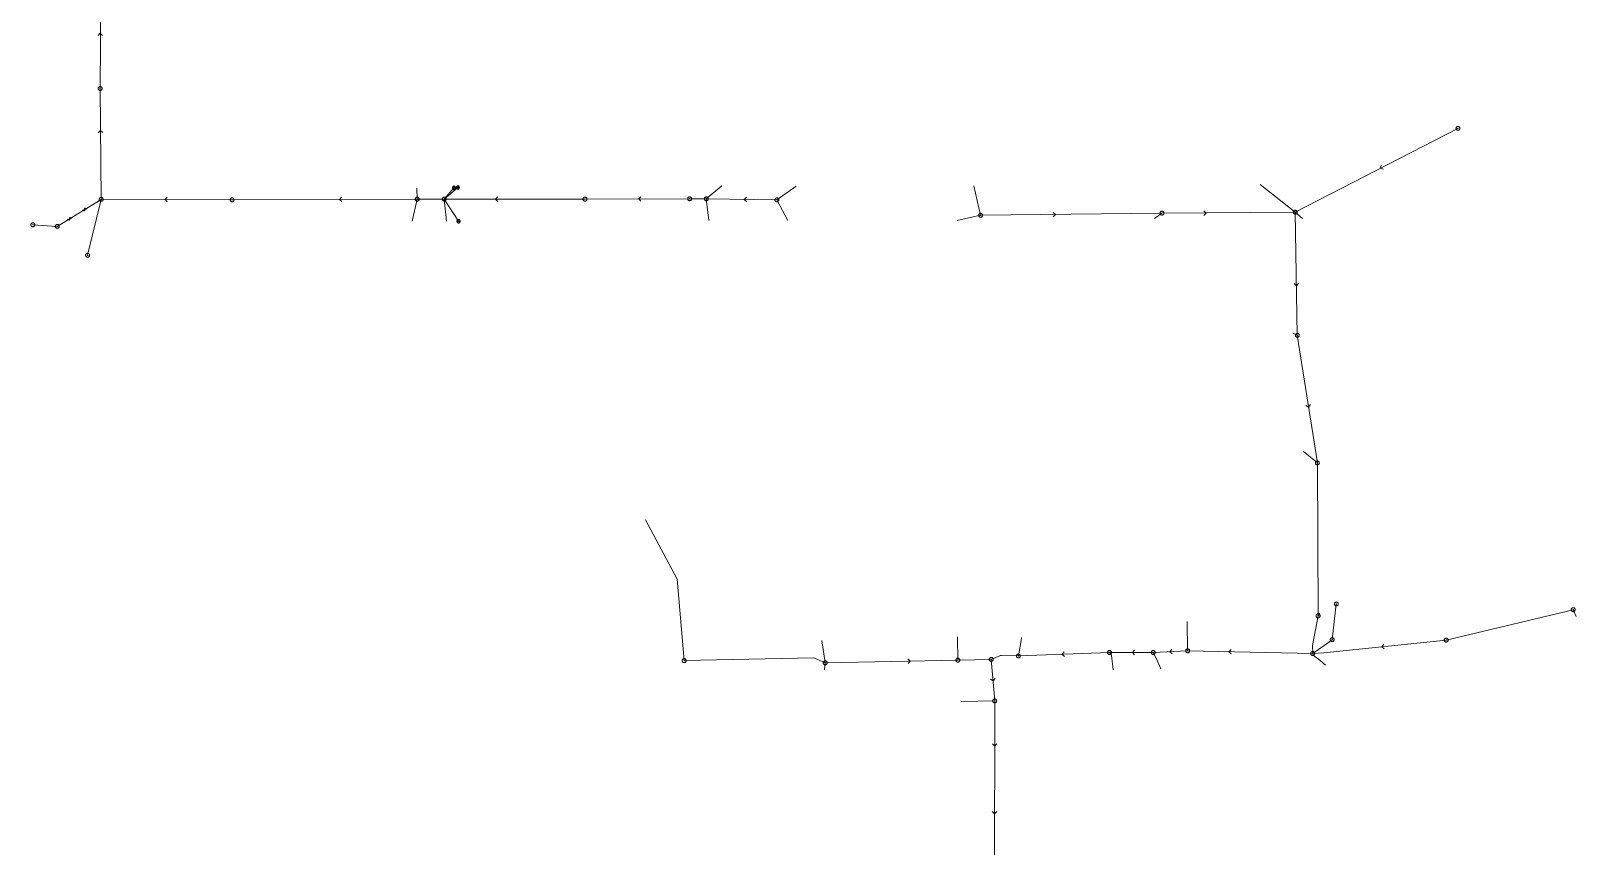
# Model space of a CAD drawing. Header units: metres. Extents: x 25504150 to 25508618, y 6694193 to 6702753.
# Drawn here: x 25504792.5 to 25505155.1, y 6699081.7 to 6699273 of the extents above; entities that cross this region are included whole.
import ezdxf

# ---------------------------------------------------------------- set-up
doc = ezdxf.new("R2010")
doc.units = ezdxf.units.M
for name, pattern in [('Sewer_node', [0]), ('Viemariputket', [0]), ('Viemarivarusteet', [0])]:
    doc.linetypes.add(name, pattern=pattern)
for name, color, linetype, lineweight in [('Sewer_node', 7, 'Sewer_node', 0), ('Viemariputket', 7, 'Viemariputket', 0), ('Viemarivarusteet', 7, 'Viemarivarusteet', 0)]:
    doc.layers.add(name, color=color, linetype=linetype, lineweight=lineweight)

msp = doc.modelspace()

# ---------------------------------------------------------------- linework, layer by layer
at = {"layer": 'Sewer_node', "color": 46, "linetype": 'Continuous', "true_color": 0x7f5f00, "flags": 128}
for points in [[(25504809.3, 6699271.98), (25504808.76, 6699272.5), (25504808.24, 6699271.96)], [(25504809.37, 6699249.15), (25504808.82, 6699249.66), (25504808.31, 6699249.12)], [(25505109.4, 6699241.49), (25505109.19, 6699240.77), (25505109.9, 6699240.55)], [(25504902.03, 6699234.07), (25504901.5, 6699233.54), (25504902.03, 6699233.01)], [(25504935.66, 6699234.11), (25504935.13, 6699233.57), (25504935.66, 6699233.05)], [(25504804.59, 6699230.84), (25504804.58, 6699230.86), (25504804.58, 6699230.87), (25504804.58, 6699230.89), (25504804.58, 6699230.9), (25504804.58, 6699230.91), (25504804.58, 6699230.92), (25504804.59, 6699230.93), (25504804.59, 6699230.94), (25504804.6, 6699230.95), (25504804.6, 6699230.95), (25504804.61, 6699230.96), (25504804.61, 6699230.97), (25504804.62, 6699230.97), (25504804.63, 6699230.98), (25504804.64, 6699230.98), (25504804.65, 6699230.99), (25504804.66, 6699230.99), (25504804.67, 6699230.99), (25504804.68, 6699230.99), (25504804.69, 6699230.99), (25504804.7, 6699230.99), (25504804.71, 6699230.99), (25504804.72, 6699230.98), (25504804.73, 6699230.98), (25504804.74, 6699230.98), (25504804.74, 6699230.97), (25504804.75, 6699230.96), (25504804.76, 6699230.96), (25504804.77, 6699230.95), (25504804.78, 6699230.93)], [(25504804.79, 6699230.92), (25504804.8, 6699230.9), (25504804.81, 6699230.89), (25504804.82, 6699230.87), (25504804.84, 6699230.86), (25504804.85, 6699230.85), (25504804.86, 6699230.84), (25504804.88, 6699230.83), (25504804.9, 6699230.82), (25504804.91, 6699230.81), (25504804.93, 6699230.81), (25504804.94, 6699230.8), (25504804.96, 6699230.8), (25504804.98, 6699230.8), (25504804.99, 6699230.8), (25504805.01, 6699230.8), (25504805.02, 6699230.81), (25504805.04, 6699230.81), (25504805.05, 6699230.82), (25504805.06, 6699230.83), (25504805.07, 6699230.84), (25504805.08, 6699230.85), (25504805.09, 6699230.86), (25504805.1, 6699230.87), (25504805.11, 6699230.89), (25504805.12, 6699230.9), (25504805.12, 6699230.92), (25504805.12, 6699230.93), (25504805.13, 6699230.95), (25504805.13, 6699230.97), (25504805.13, 6699230.99), (25504805.12, 6699231.01), (25504805.12, 6699231.02), (25504805.12, 6699231.04), (25504805.11, 6699231.06), (25504805.09, 6699231.08)], [(25504805.09, 6699231.09), (25504805.08, 6699231.11), (25504805.07, 6699231.13), (25504805.06, 6699231.14), (25504805.06, 6699231.16), (25504805.05, 6699231.18), (25504805.05, 6699231.2), (25504805.04, 6699231.22), (25504805.04, 6699231.23), (25504805.04, 6699231.25), (25504805.04, 6699231.27), (25504805.05, 6699231.28), (25504805.05, 6699231.3), (25504805.06, 6699231.31), (25504805.06, 6699231.33), (25504805.07, 6699231.34), (25504805.08, 6699231.35), (25504805.09, 6699231.36), (25504805.1, 6699231.37), (25504805.11, 6699231.38), (25504805.13, 6699231.38), (25504805.14, 6699231.39), (25504805.15, 6699231.39), (25504805.17, 6699231.39), (25504805.18, 6699231.39), (25504805.2, 6699231.39), (25504805.22, 6699231.39), (25504805.23, 6699231.38), (25504805.25, 6699231.38), (25504805.27, 6699231.37), (25504805.28, 6699231.36), (25504805.3, 6699231.35), (25504805.31, 6699231.34), (25504805.32, 6699231.32), (25504805.34, 6699231.31), (25504805.35, 6699231.3), (25504805.36, 6699231.28)], [(25504805.36, 6699231.28), (25504805.38, 6699231.26), (25504805.38, 6699231.25), (25504805.39, 6699231.24), (25504805.4, 6699231.24), (25504805.41, 6699231.23), (25504805.42, 6699231.22), (25504805.43, 6699231.22), (25504805.44, 6699231.21), (25504805.44, 6699231.21), (25504805.45, 6699231.21), (25504805.46, 6699231.2), (25504805.47, 6699231.2), (25504805.48, 6699231.2), (25504805.49, 6699231.2), (25504805.5, 6699231.21), (25504805.51, 6699231.21), (25504805.52, 6699231.21), (25504805.52, 6699231.22), (25504805.53, 6699231.22), (25504805.54, 6699231.23), (25504805.54, 6699231.24), (25504805.55, 6699231.24), (25504805.55, 6699231.25), (25504805.55, 6699231.26), (25504805.55, 6699231.27), (25504805.56, 6699231.28), (25504805.56, 6699231.29), (25504805.56, 6699231.3), (25504805.56, 6699231.31), (25504805.55, 6699231.32), (25504805.55, 6699231.34), (25504805.55, 6699231.35), (25504805.54, 6699231.37)], [(25504824.49, 6699233.96), (25504823.97, 6699233.42), (25504824.5, 6699232.9)], [(25504865.4, 6699234), (25504864.89, 6699233.45), (25504865.42, 6699232.94)], [(25504960.45, 6699234.01), (25504959.91, 6699233.48), (25504960.43, 6699232.95)], [(25505067.78, 6699229.71), (25505068.29, 6699230.26), (25505067.76, 6699230.77)], [(25504801.1, 6699228.65), (25504801.09, 6699228.67), (25504801.09, 6699228.68), (25504801.09, 6699228.7), (25504801.09, 6699228.71), (25504801.09, 6699228.72), (25504801.09, 6699228.73), (25504801.09, 6699228.74), (25504801.1, 6699228.75), (25504801.1, 6699228.76), (25504801.1, 6699228.77), (25504801.11, 6699228.78), (25504801.12, 6699228.78), (25504801.12, 6699228.79), (25504801.13, 6699228.8), (25504801.14, 6699228.8), (25504801.15, 6699228.81), (25504801.16, 6699228.81), (25504801.16, 6699228.81), (25504801.17, 6699228.81), (25504801.18, 6699228.81), (25504801.19, 6699228.81), (25504801.2, 6699228.81), (25504801.21, 6699228.81), (25504801.22, 6699228.81), (25504801.23, 6699228.8), (25504801.24, 6699228.8), (25504801.25, 6699228.79), (25504801.26, 6699228.79), (25504801.27, 6699228.78), (25504801.28, 6699228.77), (25504801.29, 6699228.75)], [(25504801.3, 6699228.74), (25504801.32, 6699228.71), (25504801.33, 6699228.7), (25504801.35, 6699228.68), (25504801.36, 6699228.67), (25504801.37, 6699228.66), (25504801.39, 6699228.65), (25504801.4, 6699228.64), (25504801.42, 6699228.63), (25504801.44, 6699228.63), (25504801.45, 6699228.62), (25504801.47, 6699228.62), (25504801.48, 6699228.62), (25504801.5, 6699228.62), (25504801.52, 6699228.62), (25504801.53, 6699228.63), (25504801.54, 6699228.63), (25504801.56, 6699228.64), (25504801.57, 6699228.65), (25504801.58, 6699228.66), (25504801.59, 6699228.67), (25504801.6, 6699228.68), (25504801.61, 6699228.69), (25504801.62, 6699228.71), (25504801.63, 6699228.72), (25504801.63, 6699228.74), (25504801.63, 6699228.76), (25504801.64, 6699228.77), (25504801.64, 6699228.79), (25504801.63, 6699228.81), (25504801.63, 6699228.83), (25504801.63, 6699228.85), (25504801.62, 6699228.86), (25504801.62, 6699228.88), (25504801.61, 6699228.9), (25504801.6, 6699228.92)], [(25504801.59, 6699228.92), (25504801.58, 6699228.95), (25504801.57, 6699228.97), (25504801.57, 6699228.98), (25504801.56, 6699229), (25504801.56, 6699229.02), (25504801.55, 6699229.04), (25504801.55, 6699229.06), (25504801.55, 6699229.07), (25504801.55, 6699229.09), (25504801.55, 6699229.11), (25504801.56, 6699229.12), (25504801.56, 6699229.14), (25504801.57, 6699229.15), (25504801.58, 6699229.16), (25504801.59, 6699229.17), (25504801.6, 6699229.18), (25504801.61, 6699229.19), (25504801.62, 6699229.2), (25504801.63, 6699229.21), (25504801.65, 6699229.21), (25504801.66, 6699229.21), (25504801.68, 6699229.22), (25504801.69, 6699229.21), (25504801.71, 6699229.21), (25504801.72, 6699229.21), (25504801.74, 6699229.21), (25504801.76, 6699229.2), (25504801.77, 6699229.19), (25504801.79, 6699229.18), (25504801.8, 6699229.17), (25504801.82, 6699229.16), (25504801.83, 6699229.15), (25504801.85, 6699229.13), (25504801.86, 6699229.12), (25504801.87, 6699229.1)], [(25504801.88, 6699229.09), (25504801.89, 6699229.07), (25504801.9, 6699229.07), (25504801.91, 6699229.06), (25504801.92, 6699229.05), (25504801.92, 6699229.05), (25504801.93, 6699229.04), (25504801.94, 6699229.04), (25504801.95, 6699229.03), (25504801.96, 6699229.03), (25504801.97, 6699229.03), (25504801.98, 6699229.03), (25504801.99, 6699229.03), (25504802, 6699229.03), (25504802.01, 6699229.03), (25504802.02, 6699229.03), (25504802.02, 6699229.04), (25504802.03, 6699229.04), (25504802.04, 6699229.05), (25504802.04, 6699229.05), (25504802.05, 6699229.06), (25504802.05, 6699229.07), (25504802.06, 6699229.08), (25504802.06, 6699229.09), (25504802.06, 6699229.1), (25504802.06, 6699229.11), (25504802.06, 6699229.12), (25504802.06, 6699229.13), (25504802.06, 6699229.14), (25504802.06, 6699229.15), (25504802.06, 6699229.16), (25504802.06, 6699229.17), (25504802.05, 6699229.19)], [(25505032.41, 6699229.37), (25505032.92, 6699229.91), (25505032.39, 6699230.43)], [(25505088.94, 6699213.7), (25505089.49, 6699213.2), (25505090, 6699213.74)], [(25505091.72, 6699185.13), (25505092.34, 6699184.71), (25505092.77, 6699185.32)], [(25505109.97, 6699129.05), (25505109.5, 6699128.46), (25505110.08, 6699127.99)], [(25504998.35, 6699124.54), (25504998.85, 6699125.1), (25504998.31, 6699125.6)], [(25505035.01, 6699127.24), (25505034.51, 6699126.68), (25505035.05, 6699126.18)], [(25505051.51, 6699127.65), (25505050.99, 6699127.11), (25505051.51, 6699126.59)], [(25505060.25, 6699127.87), (25505059.75, 6699127.3), (25505060.3, 6699126.81)], [(25505074.19, 6699127.83), (25505073.65, 6699127.3), (25505074.16, 6699126.77)], [(25505017.69, 6699120.89), (25505018.28, 6699120.43), (25505018.75, 6699121.01)], [(25505018.13, 6699105.66), (25505018.67, 6699105.13), (25505019.19, 6699105.66)], [(25505018.11, 6699089.75), (25505018.66, 6699089.23), (25505019.17, 6699089.77)]]:
    msp.add_lwpolyline(points, dxfattribs=at)
for points in [[(25504809.19, 6699259.52), (25504809.18, 6699259.59), (25504809.17, 6699259.66), (25504809.14, 6699259.73), (25504809.1, 6699259.79), (25504809.06, 6699259.85), (25504809, 6699259.89), (25504808.94, 6699259.93), (25504808.87, 6699259.96), (25504808.8, 6699259.97), (25504808.73, 6699259.98), (25504808.66, 6699259.97), (25504808.59, 6699259.96), (25504808.52, 6699259.93), (25504808.46, 6699259.89), (25504808.4, 6699259.85), (25504808.36, 6699259.79), (25504808.32, 6699259.73), (25504808.29, 6699259.66), (25504808.28, 6699259.59), (25504808.27, 6699259.52), (25504808.28, 6699259.45), (25504808.29, 6699259.38), (25504808.32, 6699259.31), (25504808.36, 6699259.25), (25504808.4, 6699259.19), (25504808.46, 6699259.15), (25504808.52, 6699259.11), (25504808.59, 6699259.08), (25504808.66, 6699259.07), (25504808.73, 6699259.06), (25504808.8, 6699259.07), (25504808.87, 6699259.08), (25504808.94, 6699259.11), (25504809, 6699259.15), (25504809.06, 6699259.19), (25504809.1, 6699259.25), (25504809.14, 6699259.31), (25504809.17, 6699259.38), (25504809.18, 6699259.45)], [(25504840.16, 6699233.36), (25504840.15, 6699233.43), (25504840.14, 6699233.5), (25504840.11, 6699233.57), (25504840.07, 6699233.63), (25504840.03, 6699233.69), (25504839.97, 6699233.73), (25504839.91, 6699233.77), (25504839.84, 6699233.8), (25504839.77, 6699233.81), (25504839.7, 6699233.82), (25504839.63, 6699233.81), (25504839.56, 6699233.8), (25504839.49, 6699233.77), (25504839.43, 6699233.73), (25504839.37, 6699233.69), (25504839.33, 6699233.63), (25504839.29, 6699233.57), (25504839.26, 6699233.5), (25504839.25, 6699233.43), (25504839.24, 6699233.36), (25504839.25, 6699233.29), (25504839.26, 6699233.22), (25504839.29, 6699233.15), (25504839.33, 6699233.09), (25504839.37, 6699233.03), (25504839.43, 6699232.99), (25504839.49, 6699232.95), (25504839.56, 6699232.92), (25504839.63, 6699232.91), (25504839.7, 6699232.9), (25504839.77, 6699232.91), (25504839.84, 6699232.92), (25504839.91, 6699232.95), (25504839.97, 6699232.99), (25504840.03, 6699233.03), (25504840.07, 6699233.09), (25504840.11, 6699233.15), (25504840.14, 6699233.22), (25504840.15, 6699233.29)], [(25504922.98, 6699233.53), (25504922.97, 6699233.6), (25504922.96, 6699233.68), (25504922.93, 6699233.74), (25504922.89, 6699233.81), (25504922.84, 6699233.86), (25504922.79, 6699233.91), (25504922.72, 6699233.95), (25504922.66, 6699233.98), (25504922.58, 6699233.99), (25504922.51, 6699234), (25504922.44, 6699233.99), (25504922.36, 6699233.98), (25504922.3, 6699233.95), (25504922.23, 6699233.91), (25504922.18, 6699233.86), (25504922.13, 6699233.81), (25504922.09, 6699233.74), (25504922.06, 6699233.68), (25504922.05, 6699233.6), (25504922.04, 6699233.53), (25504922.05, 6699233.46), (25504922.06, 6699233.38), (25504922.09, 6699233.32), (25504922.13, 6699233.25), (25504922.18, 6699233.2), (25504922.23, 6699233.15), (25504922.3, 6699233.11), (25504922.36, 6699233.08), (25504922.44, 6699233.07), (25504922.51, 6699233.06), (25504922.58, 6699233.07), (25504922.66, 6699233.08), (25504922.72, 6699233.11), (25504922.79, 6699233.15), (25504922.84, 6699233.2), (25504922.89, 6699233.25), (25504922.93, 6699233.32), (25504922.96, 6699233.38), (25504922.97, 6699233.46)]]:
    msp.add_lwpolyline(points, close=True, dxfattribs=at)
for points, elevation in [([(25505127.84, 6699250.15), (25505127.83, 6699250.22), (25505127.82, 6699250.29), (25505127.79, 6699250.36), (25505127.75, 6699250.42), (25505127.71, 6699250.48), (25505127.65, 6699250.52), (25505127.59, 6699250.56), (25505127.52, 6699250.59), (25505127.45, 6699250.6), (25505127.38, 6699250.61), (25505127.31, 6699250.6), (25505127.24, 6699250.59), (25505127.17, 6699250.56), (25505127.11, 6699250.52), (25505127.05, 6699250.48), (25505127.01, 6699250.42), (25505126.97, 6699250.36), (25505126.94, 6699250.29), (25505126.93, 6699250.22), (25505126.92, 6699250.15), (25505126.93, 6699250.08), (25505126.94, 6699250.01), (25505126.97, 6699249.94), (25505127.01, 6699249.88), (25505127.05, 6699249.82), (25505127.11, 6699249.78), (25505127.17, 6699249.74), (25505127.24, 6699249.71), (25505127.31, 6699249.7), (25505127.38, 6699249.69), (25505127.45, 6699249.7), (25505127.52, 6699249.71), (25505127.59, 6699249.74), (25505127.65, 6699249.78), (25505127.71, 6699249.82), (25505127.75, 6699249.88), (25505127.79, 6699249.94), (25505127.82, 6699250.01), (25505127.83, 6699250.08)], 51.54), ([(25504947.55, 6699233.62), (25504947.54, 6699233.69), (25504947.53, 6699233.76), (25504947.5, 6699233.83), (25504947.46, 6699233.89), (25504947.42, 6699233.95), (25504947.36, 6699233.99), (25504947.3, 6699234.03), (25504947.23, 6699234.06), (25504947.16, 6699234.07), (25504947.09, 6699234.08), (25504947.02, 6699234.07), (25504946.95, 6699234.06), (25504946.88, 6699234.03), (25504946.82, 6699233.99), (25504946.76, 6699233.95), (25504946.72, 6699233.89), (25504946.68, 6699233.83), (25504946.65, 6699233.76), (25504946.64, 6699233.69), (25504946.63, 6699233.62), (25504946.64, 6699233.55), (25504946.65, 6699233.48), (25504946.68, 6699233.41), (25504946.72, 6699233.35), (25504946.76, 6699233.29), (25504946.82, 6699233.25), (25504946.88, 6699233.21), (25504946.95, 6699233.18), (25504947.02, 6699233.17), (25504947.09, 6699233.16), (25504947.16, 6699233.17), (25504947.23, 6699233.18), (25504947.3, 6699233.21), (25504947.36, 6699233.25), (25504947.42, 6699233.29), (25504947.46, 6699233.35), (25504947.5, 6699233.41), (25504947.53, 6699233.48), (25504947.54, 6699233.55)], 52.03), ([(25504951.45, 6699233.61), (25504951.44, 6699233.68), (25504951.43, 6699233.75), (25504951.4, 6699233.82), (25504951.36, 6699233.88), (25504951.32, 6699233.94), (25504951.26, 6699233.98), (25504951.2, 6699234.02), (25504951.13, 6699234.05), (25504951.06, 6699234.06), (25504950.99, 6699234.07), (25504950.92, 6699234.06), (25504950.85, 6699234.05), (25504950.78, 6699234.02), (25504950.72, 6699233.98), (25504950.66, 6699233.94), (25504950.62, 6699233.88), (25504950.58, 6699233.82), (25504950.55, 6699233.75), (25504950.54, 6699233.68), (25504950.53, 6699233.61), (25504950.54, 6699233.54), (25504950.55, 6699233.47), (25504950.58, 6699233.4), (25504950.62, 6699233.34), (25504950.66, 6699233.28), (25504950.72, 6699233.24), (25504950.78, 6699233.2), (25504950.85, 6699233.17), (25504950.92, 6699233.16), (25504950.99, 6699233.15), (25504951.06, 6699233.16), (25504951.13, 6699233.17), (25504951.2, 6699233.2), (25504951.26, 6699233.24), (25504951.32, 6699233.28), (25504951.36, 6699233.34), (25504951.4, 6699233.4), (25504951.43, 6699233.47), (25504951.44, 6699233.54)], 52.2), ([(25504809.44, 6699233.47), (25504809.43, 6699233.54), (25504809.42, 6699233.61), (25504809.39, 6699233.68), (25504809.35, 6699233.74), (25504809.31, 6699233.8), (25504809.25, 6699233.84), (25504809.19, 6699233.88), (25504809.12, 6699233.91), (25504809.05, 6699233.92), (25504808.98, 6699233.93), (25504808.91, 6699233.92), (25504808.84, 6699233.91), (25504808.77, 6699233.88), (25504808.71, 6699233.84), (25504808.65, 6699233.8), (25504808.61, 6699233.74), (25504808.57, 6699233.68), (25504808.54, 6699233.61), (25504808.53, 6699233.54), (25504808.52, 6699233.47), (25504808.53, 6699233.4), (25504808.54, 6699233.33), (25504808.57, 6699233.26), (25504808.61, 6699233.2), (25504808.65, 6699233.14), (25504808.71, 6699233.1), (25504808.77, 6699233.06), (25504808.84, 6699233.03), (25504808.91, 6699233.02), (25504808.98, 6699233.01), (25504809.05, 6699233.02), (25504809.12, 6699233.03), (25504809.19, 6699233.06), (25504809.25, 6699233.1), (25504809.31, 6699233.14), (25504809.35, 6699233.2), (25504809.39, 6699233.26), (25504809.42, 6699233.33), (25504809.43, 6699233.4)], 49.09), ([(25504883.6, 6699233.52), (25504883.59, 6699233.59), (25504883.58, 6699233.66), (25504883.55, 6699233.73), (25504883.51, 6699233.79), (25504883.47, 6699233.85), (25504883.41, 6699233.89), (25504883.35, 6699233.93), (25504883.28, 6699233.96), (25504883.21, 6699233.97), (25504883.14, 6699233.98), (25504883.07, 6699233.97), (25504883, 6699233.96), (25504882.93, 6699233.93), (25504882.87, 6699233.89), (25504882.81, 6699233.85), (25504882.77, 6699233.79), (25504882.73, 6699233.73), (25504882.7, 6699233.66), (25504882.69, 6699233.59), (25504882.68, 6699233.52), (25504882.69, 6699233.45), (25504882.7, 6699233.38), (25504882.73, 6699233.31), (25504882.77, 6699233.25), (25504882.81, 6699233.19), (25504882.87, 6699233.15), (25504882.93, 6699233.11), (25504883, 6699233.08), (25504883.07, 6699233.07), (25504883.14, 6699233.06), (25504883.21, 6699233.07), (25504883.28, 6699233.08), (25504883.35, 6699233.11), (25504883.41, 6699233.15), (25504883.47, 6699233.19), (25504883.51, 6699233.25), (25504883.55, 6699233.31), (25504883.58, 6699233.38), (25504883.59, 6699233.45)], 50.7), ([(25504889.95, 6699233.54), (25504889.94, 6699233.61), (25504889.93, 6699233.68), (25504889.9, 6699233.75), (25504889.86, 6699233.81), (25504889.82, 6699233.87), (25504889.76, 6699233.91), (25504889.7, 6699233.95), (25504889.63, 6699233.98), (25504889.56, 6699233.99), (25504889.49, 6699234), (25504889.42, 6699233.99), (25504889.35, 6699233.98), (25504889.28, 6699233.95), (25504889.22, 6699233.91), (25504889.16, 6699233.87), (25504889.12, 6699233.81), (25504889.08, 6699233.75), (25504889.05, 6699233.68), (25504889.04, 6699233.61), (25504889.03, 6699233.54), (25504889.04, 6699233.47), (25504889.05, 6699233.4), (25504889.08, 6699233.33), (25504889.12, 6699233.27), (25504889.16, 6699233.21), (25504889.22, 6699233.17), (25504889.28, 6699233.13), (25504889.35, 6699233.1), (25504889.42, 6699233.09), (25504889.49, 6699233.08), (25504889.56, 6699233.09), (25504889.63, 6699233.1), (25504889.7, 6699233.13), (25504889.76, 6699233.17), (25504889.82, 6699233.21), (25504889.86, 6699233.27), (25504889.9, 6699233.33), (25504889.93, 6699233.4), (25504889.94, 6699233.47)], 50.75), ([(25504968.02, 6699233.37), (25504968.01, 6699233.44), (25504968, 6699233.51), (25504967.97, 6699233.58), (25504967.93, 6699233.64), (25504967.89, 6699233.7), (25504967.83, 6699233.74), (25504967.77, 6699233.78), (25504967.7, 6699233.81), (25504967.63, 6699233.82), (25504967.56, 6699233.83), (25504967.49, 6699233.82), (25504967.42, 6699233.81), (25504967.35, 6699233.78), (25504967.29, 6699233.74), (25504967.23, 6699233.7), (25504967.19, 6699233.64), (25504967.15, 6699233.58), (25504967.12, 6699233.51), (25504967.11, 6699233.44), (25504967.1, 6699233.37), (25504967.11, 6699233.3), (25504967.12, 6699233.23), (25504967.15, 6699233.16), (25504967.19, 6699233.1), (25504967.23, 6699233.04), (25504967.29, 6699233), (25504967.35, 6699232.96), (25504967.42, 6699232.93), (25504967.49, 6699232.92), (25504967.56, 6699232.91), (25504967.63, 6699232.92), (25504967.7, 6699232.93), (25504967.77, 6699232.96), (25504967.83, 6699233), (25504967.89, 6699233.04), (25504967.93, 6699233.1), (25504967.97, 6699233.16), (25504968, 6699233.23), (25504968.01, 6699233.3)], 52.77), ([(25505058.38, 6699230.25), (25505058.37, 6699230.32), (25505058.36, 6699230.39), (25505058.33, 6699230.46), (25505058.29, 6699230.52), (25505058.25, 6699230.58), (25505058.19, 6699230.62), (25505058.13, 6699230.66), (25505058.06, 6699230.69), (25505057.99, 6699230.7), (25505057.92, 6699230.71), (25505057.85, 6699230.7), (25505057.78, 6699230.69), (25505057.71, 6699230.66), (25505057.65, 6699230.62), (25505057.59, 6699230.58), (25505057.55, 6699230.52), (25505057.51, 6699230.46), (25505057.48, 6699230.39), (25505057.47, 6699230.32), (25505057.46, 6699230.25), (25505057.47, 6699230.18), (25505057.48, 6699230.11), (25505057.51, 6699230.04), (25505057.55, 6699229.98), (25505057.59, 6699229.92), (25505057.65, 6699229.88), (25505057.71, 6699229.84), (25505057.78, 6699229.81), (25505057.85, 6699229.8), (25505057.92, 6699229.79), (25505057.99, 6699229.8), (25505058.06, 6699229.81), (25505058.13, 6699229.84), (25505058.19, 6699229.88), (25505058.25, 6699229.92), (25505058.29, 6699229.98), (25505058.33, 6699230.04), (25505058.36, 6699230.11), (25505058.37, 6699230.18)], 100), ([(25505089.66, 6699230.46), (25505089.65, 6699230.53), (25505089.64, 6699230.6), (25505089.61, 6699230.67), (25505089.57, 6699230.73), (25505089.53, 6699230.79), (25505089.47, 6699230.83), (25505089.41, 6699230.87), (25505089.34, 6699230.9), (25505089.27, 6699230.91), (25505089.2, 6699230.92), (25505089.13, 6699230.91), (25505089.06, 6699230.9), (25505088.99, 6699230.87), (25505088.93, 6699230.83), (25505088.87, 6699230.79), (25505088.83, 6699230.73), (25505088.79, 6699230.67), (25505088.76, 6699230.6), (25505088.75, 6699230.53), (25505088.74, 6699230.46), (25505088.75, 6699230.39), (25505088.76, 6699230.32), (25505088.79, 6699230.25), (25505088.83, 6699230.19), (25505088.87, 6699230.13), (25505088.93, 6699230.09), (25505088.99, 6699230.05), (25505089.06, 6699230.02), (25505089.13, 6699230.01), (25505089.2, 6699230), (25505089.27, 6699230.01), (25505089.34, 6699230.02), (25505089.41, 6699230.05), (25505089.47, 6699230.09), (25505089.53, 6699230.13), (25505089.57, 6699230.19), (25505089.61, 6699230.25), (25505089.64, 6699230.32), (25505089.65, 6699230.39)], 51.66), ([(25504793.41, 6699227.52), (25504793.4, 6699227.59), (25504793.39, 6699227.66), (25504793.36, 6699227.73), (25504793.32, 6699227.79), (25504793.28, 6699227.85), (25504793.22, 6699227.89), (25504793.16, 6699227.93), (25504793.09, 6699227.96), (25504793.02, 6699227.97), (25504792.95, 6699227.98), (25504792.88, 6699227.97), (25504792.81, 6699227.96), (25504792.74, 6699227.93), (25504792.68, 6699227.89), (25504792.62, 6699227.85), (25504792.58, 6699227.79), (25504792.54, 6699227.73), (25504792.51, 6699227.66), (25504792.5, 6699227.59), (25504792.49, 6699227.52), (25504792.5, 6699227.45), (25504792.51, 6699227.38), (25504792.54, 6699227.31), (25504792.58, 6699227.25), (25504792.62, 6699227.19), (25504792.68, 6699227.15), (25504792.74, 6699227.11), (25504792.81, 6699227.08), (25504792.88, 6699227.07), (25504792.95, 6699227.06), (25504793.02, 6699227.07), (25504793.09, 6699227.08), (25504793.16, 6699227.11), (25504793.22, 6699227.15), (25504793.28, 6699227.19), (25504793.32, 6699227.25), (25504793.36, 6699227.31), (25504793.39, 6699227.38), (25504793.4, 6699227.45)], 49.17), ([(25504799.14, 6699227.13), (25504799.13, 6699227.2), (25504799.12, 6699227.27), (25504799.09, 6699227.34), (25504799.05, 6699227.4), (25504799.01, 6699227.46), (25504798.95, 6699227.5), (25504798.89, 6699227.54), (25504798.82, 6699227.57), (25504798.75, 6699227.58), (25504798.68, 6699227.59), (25504798.61, 6699227.58), (25504798.54, 6699227.57), (25504798.47, 6699227.54), (25504798.41, 6699227.5), (25504798.35, 6699227.46), (25504798.31, 6699227.4), (25504798.27, 6699227.34), (25504798.24, 6699227.27), (25504798.23, 6699227.2), (25504798.22, 6699227.13), (25504798.23, 6699227.06), (25504798.24, 6699226.99), (25504798.27, 6699226.92), (25504798.31, 6699226.86), (25504798.35, 6699226.8), (25504798.41, 6699226.76), (25504798.47, 6699226.72), (25504798.54, 6699226.69), (25504798.61, 6699226.68), (25504798.68, 6699226.67), (25504798.75, 6699226.68), (25504798.82, 6699226.69), (25504798.89, 6699226.72), (25504798.95, 6699226.76), (25504799.01, 6699226.8), (25504799.05, 6699226.86), (25504799.09, 6699226.92), (25504799.12, 6699226.99), (25504799.13, 6699227.06)], 49.07), ([(25505015.84, 6699229.74), (25505015.83, 6699229.81), (25505015.82, 6699229.89), (25505015.79, 6699229.95), (25505015.75, 6699230.02), (25505015.7, 6699230.07), (25505015.65, 6699230.12), (25505015.58, 6699230.16), (25505015.52, 6699230.19), (25505015.44, 6699230.2), (25505015.37, 6699230.21), (25505015.3, 6699230.2), (25505015.22, 6699230.19), (25505015.16, 6699230.16), (25505015.09, 6699230.12), (25505015.04, 6699230.07), (25505014.99, 6699230.02), (25505014.95, 6699229.95), (25505014.92, 6699229.89), (25505014.91, 6699229.81), (25505014.9, 6699229.74), (25505014.91, 6699229.67), (25505014.92, 6699229.59), (25505014.95, 6699229.53), (25505014.99, 6699229.46), (25505015.04, 6699229.41), (25505015.09, 6699229.36), (25505015.16, 6699229.32), (25505015.22, 6699229.29), (25505015.3, 6699229.28), (25505015.37, 6699229.27), (25505015.44, 6699229.28), (25505015.52, 6699229.29), (25505015.58, 6699229.32), (25505015.65, 6699229.36), (25505015.7, 6699229.41), (25505015.75, 6699229.46), (25505015.79, 6699229.53), (25505015.82, 6699229.59), (25505015.83, 6699229.67)], 52.9), ([(25504806.25, 6699220.37), (25504806.24, 6699220.44), (25504806.23, 6699220.51), (25504806.2, 6699220.58), (25504806.16, 6699220.64), (25504806.12, 6699220.7), (25504806.06, 6699220.74), (25504806, 6699220.78), (25504805.93, 6699220.81), (25504805.86, 6699220.82), (25504805.79, 6699220.83), (25504805.72, 6699220.82), (25504805.65, 6699220.81), (25504805.58, 6699220.78), (25504805.52, 6699220.74), (25504805.46, 6699220.7), (25504805.42, 6699220.64), (25504805.38, 6699220.58), (25504805.35, 6699220.51), (25504805.34, 6699220.44), (25504805.33, 6699220.37), (25504805.34, 6699220.3), (25504805.35, 6699220.23), (25504805.38, 6699220.16), (25504805.42, 6699220.1), (25504805.46, 6699220.04), (25504805.52, 6699220), (25504805.58, 6699219.96), (25504805.65, 6699219.93), (25504805.72, 6699219.92), (25504805.79, 6699219.91), (25504805.86, 6699219.92), (25504805.93, 6699219.93), (25504806, 6699219.96), (25504806.06, 6699220), (25504806.12, 6699220.04), (25504806.16, 6699220.1), (25504806.2, 6699220.16), (25504806.23, 6699220.23), (25504806.24, 6699220.3)], 50.06), ([(25505090.15, 6699201.58), (25505090.14, 6699201.65), (25505090.13, 6699201.72), (25505090.1, 6699201.79), (25505090.06, 6699201.85), (25505090.02, 6699201.91), (25505089.96, 6699201.95), (25505089.9, 6699201.99), (25505089.83, 6699202.02), (25505089.76, 6699202.03), (25505089.69, 6699202.04), (25505089.62, 6699202.03), (25505089.55, 6699202.02), (25505089.48, 6699201.99), (25505089.42, 6699201.95), (25505089.36, 6699201.91), (25505089.32, 6699201.85), (25505089.28, 6699201.79), (25505089.25, 6699201.72), (25505089.24, 6699201.65), (25505089.23, 6699201.58), (25505089.24, 6699201.51), (25505089.25, 6699201.44), (25505089.28, 6699201.37), (25505089.32, 6699201.31), (25505089.36, 6699201.25), (25505089.42, 6699201.21), (25505089.48, 6699201.17), (25505089.55, 6699201.14), (25505089.62, 6699201.13), (25505089.69, 6699201.12), (25505089.76, 6699201.13), (25505089.83, 6699201.14), (25505089.9, 6699201.17), (25505089.96, 6699201.21), (25505090.02, 6699201.25), (25505090.06, 6699201.31), (25505090.1, 6699201.37), (25505090.13, 6699201.44), (25505090.14, 6699201.51)], 51.05), ([(25505094.86, 6699171.62), (25505094.85, 6699171.69), (25505094.84, 6699171.76), (25505094.81, 6699171.83), (25505094.77, 6699171.89), (25505094.73, 6699171.95), (25505094.67, 6699171.99), (25505094.61, 6699172.03), (25505094.54, 6699172.06), (25505094.47, 6699172.07), (25505094.4, 6699172.08), (25505094.33, 6699172.07), (25505094.26, 6699172.06), (25505094.19, 6699172.03), (25505094.13, 6699171.99), (25505094.07, 6699171.95), (25505094.03, 6699171.89), (25505093.99, 6699171.83), (25505093.96, 6699171.76), (25505093.95, 6699171.69), (25505093.94, 6699171.62), (25505093.95, 6699171.55), (25505093.96, 6699171.48), (25505093.99, 6699171.41), (25505094.03, 6699171.35), (25505094.07, 6699171.29), (25505094.13, 6699171.25), (25505094.19, 6699171.21), (25505094.26, 6699171.18), (25505094.33, 6699171.17), (25505094.4, 6699171.16), (25505094.47, 6699171.17), (25505094.54, 6699171.18), (25505094.61, 6699171.21), (25505094.67, 6699171.25), (25505094.73, 6699171.29), (25505094.77, 6699171.35), (25505094.81, 6699171.41), (25505094.84, 6699171.48), (25505094.85, 6699171.55)], 50.19), ([(25505095.03, 6699135.72), (25505095.02, 6699135.79), (25505095.01, 6699135.87), (25505094.98, 6699135.93), (25505094.94, 6699136), (25505094.89, 6699136.05), (25505094.84, 6699136.1), (25505094.77, 6699136.14), (25505094.71, 6699136.17), (25505094.63, 6699136.18), (25505094.56, 6699136.19), (25505094.49, 6699136.18), (25505094.41, 6699136.17), (25505094.35, 6699136.14), (25505094.28, 6699136.1), (25505094.23, 6699136.05), (25505094.18, 6699136), (25505094.14, 6699135.93), (25505094.11, 6699135.87), (25505094.1, 6699135.79), (25505094.09, 6699135.72), (25505094.1, 6699135.65), (25505094.11, 6699135.57), (25505094.14, 6699135.51), (25505094.18, 6699135.44), (25505094.23, 6699135.39), (25505094.28, 6699135.34), (25505094.35, 6699135.3), (25505094.41, 6699135.27), (25505094.49, 6699135.26), (25505094.56, 6699135.25), (25505094.63, 6699135.26), (25505094.71, 6699135.27), (25505094.77, 6699135.3), (25505094.84, 6699135.34), (25505094.89, 6699135.39), (25505094.94, 6699135.44), (25505094.98, 6699135.51), (25505095.01, 6699135.57), (25505095.02, 6699135.65)], 47.93), ([(25505099.3, 6699138.51), (25505099.29, 6699138.58), (25505099.28, 6699138.65), (25505099.25, 6699138.72), (25505099.21, 6699138.78), (25505099.17, 6699138.84), (25505099.11, 6699138.88), (25505099.05, 6699138.92), (25505098.98, 6699138.95), (25505098.91, 6699138.96), (25505098.84, 6699138.97), (25505098.77, 6699138.96), (25505098.7, 6699138.95), (25505098.63, 6699138.92), (25505098.57, 6699138.88), (25505098.51, 6699138.84), (25505098.47, 6699138.78), (25505098.43, 6699138.72), (25505098.4, 6699138.65), (25505098.39, 6699138.58), (25505098.38, 6699138.51), (25505098.39, 6699138.44), (25505098.4, 6699138.37), (25505098.43, 6699138.3), (25505098.47, 6699138.24), (25505098.51, 6699138.18), (25505098.57, 6699138.14), (25505098.63, 6699138.1), (25505098.7, 6699138.07), (25505098.77, 6699138.06), (25505098.84, 6699138.05), (25505098.91, 6699138.06), (25505098.98, 6699138.07), (25505099.05, 6699138.1), (25505099.11, 6699138.14), (25505099.17, 6699138.18), (25505099.21, 6699138.24), (25505099.25, 6699138.3), (25505099.28, 6699138.37), (25505099.29, 6699138.44)], 47.41), ([(25505154.89, 6699137.15), (25505154.88, 6699137.22), (25505154.87, 6699137.29), (25505154.84, 6699137.36), (25505154.8, 6699137.42), (25505154.76, 6699137.48), (25505154.7, 6699137.52), (25505154.64, 6699137.56), (25505154.57, 6699137.59), (25505154.5, 6699137.6), (25505154.43, 6699137.61), (25505154.36, 6699137.6), (25505154.29, 6699137.59), (25505154.22, 6699137.56), (25505154.16, 6699137.52), (25505154.1, 6699137.48), (25505154.06, 6699137.42), (25505154.02, 6699137.36), (25505153.99, 6699137.29), (25505153.98, 6699137.22), (25505153.97, 6699137.15), (25505153.98, 6699137.08), (25505153.99, 6699137.01), (25505154.02, 6699136.94), (25505154.06, 6699136.88), (25505154.1, 6699136.82), (25505154.16, 6699136.78), (25505154.22, 6699136.74), (25505154.29, 6699136.71), (25505154.36, 6699136.7), (25505154.43, 6699136.69), (25505154.5, 6699136.7), (25505154.57, 6699136.71), (25505154.64, 6699136.74), (25505154.7, 6699136.78), (25505154.76, 6699136.82), (25505154.8, 6699136.88), (25505154.84, 6699136.94), (25505154.87, 6699137.01), (25505154.88, 6699137.08)], 50.63), ([(25505098.33, 6699130.12), (25505098.32, 6699130.19), (25505098.31, 6699130.26), (25505098.28, 6699130.33), (25505098.24, 6699130.39), (25505098.2, 6699130.45), (25505098.14, 6699130.49), (25505098.08, 6699130.53), (25505098.01, 6699130.56), (25505097.94, 6699130.57), (25505097.87, 6699130.58), (25505097.8, 6699130.57), (25505097.73, 6699130.56), (25505097.66, 6699130.53), (25505097.6, 6699130.49), (25505097.54, 6699130.45), (25505097.5, 6699130.39), (25505097.46, 6699130.33), (25505097.43, 6699130.26), (25505097.42, 6699130.19), (25505097.41, 6699130.12), (25505097.42, 6699130.05), (25505097.43, 6699129.98), (25505097.46, 6699129.91), (25505097.5, 6699129.85), (25505097.54, 6699129.79), (25505097.6, 6699129.75), (25505097.66, 6699129.71), (25505097.73, 6699129.68), (25505097.8, 6699129.67), (25505097.87, 6699129.66), (25505097.94, 6699129.67), (25505098.01, 6699129.68), (25505098.08, 6699129.71), (25505098.14, 6699129.75), (25505098.2, 6699129.79), (25505098.24, 6699129.85), (25505098.28, 6699129.91), (25505098.31, 6699129.98), (25505098.32, 6699130.05)], 48.8), ([(25505125.09, 6699130.02), (25505125.08, 6699130.09), (25505125.07, 6699130.16), (25505125.04, 6699130.23), (25505125, 6699130.29), (25505124.96, 6699130.35), (25505124.9, 6699130.39), (25505124.84, 6699130.43), (25505124.77, 6699130.46), (25505124.7, 6699130.47), (25505124.63, 6699130.48), (25505124.56, 6699130.47), (25505124.49, 6699130.46), (25505124.42, 6699130.43), (25505124.36, 6699130.39), (25505124.3, 6699130.35), (25505124.26, 6699130.29), (25505124.22, 6699130.23), (25505124.19, 6699130.16), (25505124.18, 6699130.09), (25505124.17, 6699130.02), (25505124.18, 6699129.95), (25505124.19, 6699129.88), (25505124.22, 6699129.81), (25505124.26, 6699129.75), (25505124.3, 6699129.69), (25505124.36, 6699129.65), (25505124.42, 6699129.61), (25505124.49, 6699129.58), (25505124.56, 6699129.57), (25505124.63, 6699129.56), (25505124.7, 6699129.57), (25505124.77, 6699129.58), (25505124.84, 6699129.61), (25505124.9, 6699129.65), (25505124.96, 6699129.69), (25505125, 6699129.75), (25505125.04, 6699129.81), (25505125.07, 6699129.88), (25505125.08, 6699129.95)], 49.09), ([(25504946.27, 6699125.21), (25504946.26, 6699125.28), (25504946.25, 6699125.36), (25504946.22, 6699125.42), (25504946.18, 6699125.49), (25504946.13, 6699125.54), (25504946.08, 6699125.59), (25504946.01, 6699125.63), (25504945.95, 6699125.66), (25504945.87, 6699125.67), (25504945.8, 6699125.68), (25504945.73, 6699125.67), (25504945.65, 6699125.66), (25504945.59, 6699125.63), (25504945.52, 6699125.59), (25504945.47, 6699125.54), (25504945.42, 6699125.49), (25504945.38, 6699125.42), (25504945.35, 6699125.36), (25504945.34, 6699125.28), (25504945.33, 6699125.21), (25504945.34, 6699125.14), (25504945.35, 6699125.06), (25504945.38, 6699125), (25504945.42, 6699124.93), (25504945.47, 6699124.88), (25504945.52, 6699124.83), (25504945.59, 6699124.79), (25504945.65, 6699124.76), (25504945.73, 6699124.75), (25504945.8, 6699124.74), (25504945.87, 6699124.75), (25504945.95, 6699124.76), (25504946.01, 6699124.79), (25504946.08, 6699124.83), (25504946.13, 6699124.88), (25504946.18, 6699124.93), (25504946.22, 6699125), (25504946.25, 6699125.06), (25504946.26, 6699125.14)], 52.8), ([(25505010.48, 6699125.32), (25505010.47, 6699125.39), (25505010.46, 6699125.46), (25505010.43, 6699125.53), (25505010.39, 6699125.59), (25505010.35, 6699125.65), (25505010.29, 6699125.69), (25505010.23, 6699125.73), (25505010.16, 6699125.76), (25505010.09, 6699125.77), (25505010.02, 6699125.78), (25505009.95, 6699125.77), (25505009.88, 6699125.76), (25505009.81, 6699125.73), (25505009.75, 6699125.69), (25505009.69, 6699125.65), (25505009.65, 6699125.59), (25505009.61, 6699125.53), (25505009.58, 6699125.46), (25505009.57, 6699125.39), (25505009.56, 6699125.32), (25505009.57, 6699125.25), (25505009.58, 6699125.18), (25505009.61, 6699125.11), (25505009.65, 6699125.05), (25505009.69, 6699124.99), (25505009.75, 6699124.95), (25505009.81, 6699124.91), (25505009.88, 6699124.88), (25505009.95, 6699124.87), (25505010.02, 6699124.86), (25505010.09, 6699124.87), (25505010.16, 6699124.88), (25505010.23, 6699124.91), (25505010.29, 6699124.95), (25505010.35, 6699124.99), (25505010.39, 6699125.05), (25505010.43, 6699125.11), (25505010.46, 6699125.18), (25505010.47, 6699125.25)], 37.71), ([(25505018.31, 6699125.49), (25505018.3, 6699125.56), (25505018.29, 6699125.63), (25505018.26, 6699125.7), (25505018.22, 6699125.76), (25505018.18, 6699125.82), (25505018.12, 6699125.86), (25505018.06, 6699125.9), (25505017.99, 6699125.93), (25505017.92, 6699125.94), (25505017.85, 6699125.95), (25505017.78, 6699125.94), (25505017.71, 6699125.93), (25505017.64, 6699125.9), (25505017.58, 6699125.86), (25505017.52, 6699125.82), (25505017.48, 6699125.76), (25505017.44, 6699125.7), (25505017.41, 6699125.63), (25505017.4, 6699125.56), (25505017.39, 6699125.49), (25505017.4, 6699125.42), (25505017.41, 6699125.35), (25505017.44, 6699125.28), (25505017.48, 6699125.22), (25505017.52, 6699125.16), (25505017.58, 6699125.12), (25505017.64, 6699125.08), (25505017.71, 6699125.05), (25505017.78, 6699125.04), (25505017.85, 6699125.03), (25505017.92, 6699125.04), (25505017.99, 6699125.05), (25505018.06, 6699125.08), (25505018.12, 6699125.12), (25505018.18, 6699125.16), (25505018.22, 6699125.22), (25505018.26, 6699125.28), (25505018.29, 6699125.35), (25505018.3, 6699125.42)], 48.81), ([(25505024.69, 6699126.29), (25505024.68, 6699126.36), (25505024.67, 6699126.43), (25505024.64, 6699126.5), (25505024.6, 6699126.56), (25505024.56, 6699126.62), (25505024.5, 6699126.66), (25505024.44, 6699126.7), (25505024.37, 6699126.73), (25505024.3, 6699126.74), (25505024.23, 6699126.75), (25505024.16, 6699126.74), (25505024.09, 6699126.73), (25505024.02, 6699126.7), (25505023.96, 6699126.66), (25505023.9, 6699126.62), (25505023.86, 6699126.56), (25505023.82, 6699126.5), (25505023.79, 6699126.43), (25505023.78, 6699126.36), (25505023.77, 6699126.29), (25505023.78, 6699126.22), (25505023.79, 6699126.15), (25505023.82, 6699126.08), (25505023.86, 6699126.02), (25505023.9, 6699125.96), (25505023.96, 6699125.92), (25505024.02, 6699125.88), (25505024.09, 6699125.85), (25505024.16, 6699125.84), (25505024.23, 6699125.83), (25505024.3, 6699125.84), (25505024.37, 6699125.85), (25505024.44, 6699125.88), (25505024.5, 6699125.92), (25505024.56, 6699125.96), (25505024.6, 6699126.02), (25505024.64, 6699126.08), (25505024.67, 6699126.15), (25505024.68, 6699126.22)], 48.76), ([(25505046.07, 6699127.12), (25505046.06, 6699127.19), (25505046.05, 6699127.26), (25505046.02, 6699127.33), (25505045.98, 6699127.39), (25505045.94, 6699127.45), (25505045.88, 6699127.49), (25505045.82, 6699127.53), (25505045.75, 6699127.56), (25505045.68, 6699127.57), (25505045.61, 6699127.58), (25505045.54, 6699127.57), (25505045.47, 6699127.56), (25505045.4, 6699127.53), (25505045.34, 6699127.49), (25505045.28, 6699127.45), (25505045.24, 6699127.39), (25505045.2, 6699127.33), (25505045.17, 6699127.26), (25505045.16, 6699127.19), (25505045.15, 6699127.12), (25505045.16, 6699127.05), (25505045.17, 6699126.98), (25505045.2, 6699126.91), (25505045.24, 6699126.85), (25505045.28, 6699126.79), (25505045.34, 6699126.75), (25505045.4, 6699126.71), (25505045.47, 6699126.68), (25505045.54, 6699126.67), (25505045.61, 6699126.66), (25505045.68, 6699126.67), (25505045.75, 6699126.68), (25505045.82, 6699126.71), (25505045.88, 6699126.75), (25505045.94, 6699126.79), (25505045.98, 6699126.85), (25505046.02, 6699126.91), (25505046.05, 6699126.98), (25505046.06, 6699127.05)], 48.77), ([(25505056.33, 6699127.11), (25505056.32, 6699127.18), (25505056.31, 6699127.25), (25505056.28, 6699127.32), (25505056.24, 6699127.38), (25505056.2, 6699127.44), (25505056.14, 6699127.48), (25505056.08, 6699127.52), (25505056.01, 6699127.55), (25505055.94, 6699127.56), (25505055.87, 6699127.57), (25505055.8, 6699127.56), (25505055.73, 6699127.55), (25505055.66, 6699127.52), (25505055.6, 6699127.48), (25505055.54, 6699127.44), (25505055.5, 6699127.38), (25505055.46, 6699127.32), (25505055.43, 6699127.25), (25505055.42, 6699127.18), (25505055.41, 6699127.11), (25505055.42, 6699127.04), (25505055.43, 6699126.97), (25505055.46, 6699126.9), (25505055.5, 6699126.84), (25505055.54, 6699126.78), (25505055.6, 6699126.74), (25505055.66, 6699126.7), (25505055.73, 6699126.67), (25505055.8, 6699126.66), (25505055.87, 6699126.65), (25505055.94, 6699126.66), (25505056.01, 6699126.67), (25505056.08, 6699126.7), (25505056.14, 6699126.74), (25505056.2, 6699126.78), (25505056.24, 6699126.84), (25505056.28, 6699126.9), (25505056.31, 6699126.97), (25505056.32, 6699127.04)], 48.81), ([(25505064.4, 6699127.51), (25505064.39, 6699127.58), (25505064.38, 6699127.65), (25505064.35, 6699127.72), (25505064.31, 6699127.78), (25505064.27, 6699127.84), (25505064.21, 6699127.88), (25505064.15, 6699127.92), (25505064.08, 6699127.95), (25505064.01, 6699127.96), (25505063.94, 6699127.97), (25505063.87, 6699127.96), (25505063.8, 6699127.95), (25505063.73, 6699127.92), (25505063.67, 6699127.88), (25505063.61, 6699127.84), (25505063.57, 6699127.78), (25505063.53, 6699127.72), (25505063.5, 6699127.65), (25505063.49, 6699127.58), (25505063.48, 6699127.51), (25505063.49, 6699127.44), (25505063.5, 6699127.37), (25505063.53, 6699127.3), (25505063.57, 6699127.24), (25505063.61, 6699127.18), (25505063.67, 6699127.14), (25505063.73, 6699127.1), (25505063.8, 6699127.07), (25505063.87, 6699127.06), (25505063.94, 6699127.05), (25505064.01, 6699127.06), (25505064.08, 6699127.07), (25505064.15, 6699127.1), (25505064.21, 6699127.14), (25505064.27, 6699127.18), (25505064.31, 6699127.24), (25505064.35, 6699127.3), (25505064.38, 6699127.37), (25505064.39, 6699127.44)], 48.79), ([(25505093.75, 6699126.88), (25505093.74, 6699126.95), (25505093.73, 6699127.02), (25505093.7, 6699127.09), (25505093.66, 6699127.15), (25505093.62, 6699127.21), (25505093.56, 6699127.25), (25505093.5, 6699127.29), (25505093.43, 6699127.32), (25505093.36, 6699127.33), (25505093.29, 6699127.34), (25505093.22, 6699127.33), (25505093.15, 6699127.32), (25505093.08, 6699127.29), (25505093.02, 6699127.25), (25505092.96, 6699127.21), (25505092.92, 6699127.15), (25505092.88, 6699127.09), (25505092.85, 6699127.02), (25505092.84, 6699126.95), (25505092.83, 6699126.88), (25505092.84, 6699126.81), (25505092.85, 6699126.74), (25505092.88, 6699126.67), (25505092.92, 6699126.61), (25505092.96, 6699126.55), (25505093.02, 6699126.51), (25505093.08, 6699126.47), (25505093.15, 6699126.44), (25505093.22, 6699126.43), (25505093.29, 6699126.42), (25505093.36, 6699126.43), (25505093.43, 6699126.44), (25505093.5, 6699126.47), (25505093.56, 6699126.51), (25505093.62, 6699126.55), (25505093.66, 6699126.61), (25505093.7, 6699126.67), (25505093.73, 6699126.74), (25505093.74, 6699126.81)], 48.66), ([(25504979.35, 6699124.69), (25504979.34, 6699124.76), (25504979.33, 6699124.83), (25504979.3, 6699124.9), (25504979.26, 6699124.96), (25504979.22, 6699125.02), (25504979.16, 6699125.06), (25504979.1, 6699125.1), (25504979.03, 6699125.13), (25504978.96, 6699125.14), (25504978.89, 6699125.15), (25504978.82, 6699125.14), (25504978.75, 6699125.13), (25504978.68, 6699125.1), (25504978.62, 6699125.06), (25504978.56, 6699125.02), (25504978.52, 6699124.96), (25504978.48, 6699124.9), (25504978.45, 6699124.83), (25504978.44, 6699124.76), (25504978.43, 6699124.69), (25504978.44, 6699124.62), (25504978.45, 6699124.55), (25504978.48, 6699124.48), (25504978.52, 6699124.42), (25504978.56, 6699124.36), (25504978.62, 6699124.32), (25504978.68, 6699124.28), (25504978.75, 6699124.25), (25504978.82, 6699124.24), (25504978.89, 6699124.23), (25504978.96, 6699124.24), (25504979.03, 6699124.25), (25504979.1, 6699124.28), (25504979.16, 6699124.32), (25504979.22, 6699124.36), (25504979.26, 6699124.42), (25504979.3, 6699124.48), (25504979.33, 6699124.55), (25504979.34, 6699124.62)], 50.76), ([(25505019.14, 6699115.76), (25505019.13, 6699115.83), (25505019.12, 6699115.9), (25505019.09, 6699115.97), (25505019.05, 6699116.03), (25505019.01, 6699116.09), (25505018.95, 6699116.13), (25505018.89, 6699116.17), (25505018.82, 6699116.2), (25505018.75, 6699116.21), (25505018.68, 6699116.22), (25505018.61, 6699116.21), (25505018.54, 6699116.2), (25505018.47, 6699116.17), (25505018.41, 6699116.13), (25505018.35, 6699116.09), (25505018.31, 6699116.03), (25505018.27, 6699115.97), (25505018.24, 6699115.9), (25505018.23, 6699115.83), (25505018.22, 6699115.76), (25505018.23, 6699115.69), (25505018.24, 6699115.62), (25505018.27, 6699115.55), (25505018.31, 6699115.49), (25505018.35, 6699115.43), (25505018.41, 6699115.39), (25505018.47, 6699115.35), (25505018.54, 6699115.32), (25505018.61, 6699115.31), (25505018.68, 6699115.3), (25505018.75, 6699115.31), (25505018.82, 6699115.32), (25505018.89, 6699115.35), (25505018.95, 6699115.39), (25505019.01, 6699115.43), (25505019.05, 6699115.49), (25505019.09, 6699115.55), (25505019.12, 6699115.62), (25505019.13, 6699115.69)], 48.29)]:
    msp.add_lwpolyline(points, close=True, dxfattribs=dict(at, elevation=elevation))
at = {"layer": 'Viemariputket', "color": 1, "linetype": 'Continuous', "lineweight": 15}
for p, q in [((25504808.91, 6699285.4, 44.61), (25504808.73, 6699259.52, 44.56)), ((25504808.73, 6699259.52, 44.56), (25504808.98, 6699233.47)), ((25505089.2, 6699230.46, 49.72), (25505127.38, 6699250.15, 49.98)), ((25504883.14, 6699233.52, 48.42), (25504883.04, 6699236.11)), ((25504889.49, 6699233.54, 48.6), (25504892.7, 6699236.27)), ((25504889.49, 6699233.54, 48.55), (25504891.77, 6699236.19)), ((25504950.99, 6699233.61, 50.2), (25504954.66, 6699236.69, 54.7)), ((25504967.56, 6699233.37, 50.88), (25504972.06, 6699236.56, 54.7)), ((25505015.37, 6699229.74), (25505013.8, 6699236.67)), ((25505089.2, 6699230.46, 50.46), (25505080.97, 6699236.93, 49.83)), ((25504808.98, 6699233.47, 47.38), (25504798.68, 6699227.13, 47.61)), ((25504808.98, 6699233.47, 47.36), (25504805.79, 6699220.37, 48.28)), ((25504808.98, 6699233.47), (25504839.7, 6699233.36)), ((25504839.7, 6699233.36), (25504883.14, 6699233.52, 48.4)), ((25504883.14, 6699233.52, 48.75), (25504881.98, 6699228.36)), ((25504883.14, 6699233.52, 48.42), (25504889.49, 6699233.54, 48.51)), ((25504889.49, 6699233.54, 48.59), (25504892.85, 6699228.34)), ((25504889.49, 6699233.54, 48.56), (25504890, 6699228.39)), ((25504889.49, 6699233.54, 48.54), (25504922.51, 6699233.53)), ((25504922.51, 6699233.53, 49.27), (25504947.09, 6699233.62)), ((25504947.09, 6699233.62), (25504950.99, 6699233.61, 50.19)), ((25504950.99, 6699233.61, 50.19), (25504967.56, 6699233.37, 50.8)), ((25504967.56, 6699233.37, 50.85), (25504970.14, 6699228.49, 54.7)), ((25505057.92, 6699230.25, 50.32), (25505089.2, 6699230.46, 49.73)), ((25505089.2, 6699230.46, 49.81), (25505090.88, 6699228.97, 49.83)), ((25505089.69, 6699201.58, 49.7), (25505089.2, 6699230.46, 49.72)), ((25504798.68, 6699227.13, 47.61), (25504792.95, 6699227.52, 47.74)), ((25505015.37, 6699229.74), (25505009.83, 6699228.49)), ((25505015.37, 6699229.74), (25505057.92, 6699230.25, 50.32)), ((25505057.92, 6699230.25, 50.32), (25505056.15, 6699228.99)), ((25505089.69, 6699201.58, 49.74), (25505088.61, 6699202.07, 49.75)), ((25505094.4, 6699171.62, 48.93), (25505089.69, 6699201.58, 49.67)), ((25505094.4, 6699171.62, 48.79), (25505091.16, 6699174.28, 48.77)), ((25505094.56, 6699135.72, 46.91), (25505094.4, 6699171.62, 48.68)), ((25505094.56, 6699135.72), (25505095.01, 6699136.31)), ((25505097.87, 6699130.12, 47.21), (25505098.84, 6699138.51, 47.35)), ((25505124.63, 6699130.02, 47.17), (25505154.43, 6699137.15, 48.34)), ((25505154.43, 6699137.15, 48.52), (25505155.11, 6699135.58)), ((25505063.94, 6699127.51, 47.04), (25505063.81, 6699134.35, 47.5)), ((25504978.89, 6699124.69), (25504978.07, 6699129.95)), ((25505010.02, 6699125.32, 37.71), (25505009.95, 6699130.81)), ((25505093.29, 6699126.88, 46.99), (25505097.87, 6699130.12, 47.2)), ((25505010.02, 6699125.32, 37.71), (25504978.89, 6699124.69)), ((25505017.85, 6699125.49, 47.19), (25505010.02, 6699125.32, 37.71)), ((25505018.67, 6699115.76, 46.33), (25505017.85, 6699125.48, 46.6)), ((25505024.23, 6699126.29, 46.67), (25505045.61, 6699127.12, 46.77)), ((25505045.61, 6699127.12, 46.77), (25505055.87, 6699127.11, 46.82)), ((25505055.87, 6699127.11, 46.82), (25505063.94, 6699127.51, 46.81)), ((25505063.94, 6699127.51, 46.81), (25505093.29, 6699126.88, 46.84)), ((25504978.89, 6699124.69), (25504978.76, 6699123.01)), ((25505018.68, 6699115.76, 46.55), (25505010.78, 6699115.64)), ((25505018.64, 6699060.72, 44.62), (25505018.68, 6699115.76, 46.3))]:
    msp.add_line(p, q, dxfattribs=at)
at = {"layer": 'Viemariputket', "color": 1, "linetype": 'Continuous', "lineweight": 15, "flags": 128}
for points in [[(25504945.8, 6699125.21), (25504944.17, 6699144.34), (25504936.7, 6699158.28)], [(25504978.89, 6699124.69), (25504976.24, 6699125.83), (25504945.8, 6699125.21)]]:
    msp.add_lwpolyline(points, dxfattribs=at)
at = {"layer": 'Viemariputket', "color": 1, "linetype": 'Continuous', "lineweight": 15}
for points in [[(25504950.99, 6699233.61, 50.21), (25504951.2, 6699231.72, 0), (25504951.55, 6699228.49, 54.7)], [(25505093.29, 6699126.88, 46.85), (25505093.22, 6699128.74, 46.87), (25505094.56, 6699135.72, 46.9)], [(25505024.23, 6699126.29, 46.81), (25505024.96, 6699130.41, 47.18), (25505024.94, 6699130.64, 47.2)], [(25505093.29, 6699126.88, 46.85), (25505095.9, 6699127.06, 46.86), (25505124.63, 6699130.02, 47.17)], [(25505024.23, 6699126.29, 46.66), (25505020.26, 6699126.37, 46.62), (25505020.04, 6699126.4, 46.62), (25505017.85, 6699125.49, 46.61)], [(25505045.61, 6699127.12, 46.78), (25505046.07, 6699126.45, 46.79), (25505046.48, 6699123.06, 46.8)], [(25505055.87, 6699127.11, 47.02), (25505056.64, 6699125.59, 47.05), (25505057.62, 6699123.26, 47.02)], [(25505096.31, 6699124.13, 46.87), (25505094.96, 6699125.32, 46.87), (25505093.48, 6699126.44, 46.85), (25505093.29, 6699126.88, 46.85)]]:
    msp.add_polyline3d(points, dxfattribs=at)
at = {"layer": 'Viemarivarusteet', "color": 2, "linetype": 'Continuous', "lineweight": 25, "flags": 128}
for points in [[(25504892.12, 6699236.19), (25504892.12, 6699236.24), (25504892.1, 6699236.3), (25504892.08, 6699236.35), (25504892.05, 6699236.4), (25504892.02, 6699236.44), (25504891.98, 6699236.47), (25504891.93, 6699236.5), (25504891.88, 6699236.52), (25504891.82, 6699236.54), (25504891.77, 6699236.54), (25504891.72, 6699236.54), (25504891.66, 6699236.52), (25504891.61, 6699236.5), (25504891.56, 6699236.47), (25504891.52, 6699236.44), (25504891.49, 6699236.4), (25504891.46, 6699236.35), (25504891.44, 6699236.3), (25504891.42, 6699236.24), (25504891.42, 6699236.19), (25504891.42, 6699236.14), (25504891.44, 6699236.08), (25504891.46, 6699236.03), (25504891.49, 6699235.98), (25504891.52, 6699235.94), (25504891.56, 6699235.91), (25504891.61, 6699235.88), (25504891.66, 6699235.86), (25504891.72, 6699235.84), (25504891.77, 6699235.84), (25504891.82, 6699235.84), (25504891.88, 6699235.86), (25504891.93, 6699235.88), (25504891.98, 6699235.91), (25504892.02, 6699235.94), (25504892.05, 6699235.98), (25504892.08, 6699236.03), (25504892.1, 6699236.08), (25504892.12, 6699236.14)], [(25504893.05, 6699236.27), (25504893.05, 6699236.32), (25504893.03, 6699236.38), (25504893.01, 6699236.43), (25504892.98, 6699236.48), (25504892.95, 6699236.52), (25504892.91, 6699236.55), (25504892.86, 6699236.58), (25504892.81, 6699236.6), (25504892.75, 6699236.62), (25504892.7, 6699236.62), (25504892.65, 6699236.62), (25504892.59, 6699236.6), (25504892.54, 6699236.58), (25504892.49, 6699236.55), (25504892.45, 6699236.52), (25504892.42, 6699236.48), (25504892.39, 6699236.43), (25504892.37, 6699236.38), (25504892.35, 6699236.32), (25504892.35, 6699236.27), (25504892.35, 6699236.22), (25504892.37, 6699236.16), (25504892.39, 6699236.11), (25504892.42, 6699236.06), (25504892.45, 6699236.02), (25504892.49, 6699235.99), (25504892.54, 6699235.96), (25504892.59, 6699235.94), (25504892.65, 6699235.92), (25504892.7, 6699235.92), (25504892.75, 6699235.92), (25504892.81, 6699235.94), (25504892.86, 6699235.96), (25504892.91, 6699235.99), (25504892.95, 6699236.02), (25504892.98, 6699236.06), (25504893.01, 6699236.11), (25504893.03, 6699236.16), (25504893.05, 6699236.22)], [(25504893.22, 6699228.34), (25504893.22, 6699228.4), (25504893.2, 6699228.45), (25504893.18, 6699228.51), (25504893.15, 6699228.56), (25504893.11, 6699228.6), (25504893.07, 6699228.64), (25504893.02, 6699228.67), (25504892.96, 6699228.69), (25504892.91, 6699228.71), (25504892.85, 6699228.71), (25504892.79, 6699228.71), (25504892.74, 6699228.69), (25504892.68, 6699228.67), (25504892.63, 6699228.64), (25504892.59, 6699228.6), (25504892.55, 6699228.56), (25504892.52, 6699228.51), (25504892.5, 6699228.45), (25504892.48, 6699228.4), (25504892.48, 6699228.34), (25504892.48, 6699228.28), (25504892.5, 6699228.23), (25504892.52, 6699228.17), (25504892.55, 6699228.12), (25504892.59, 6699228.08), (25504892.63, 6699228.04), (25504892.68, 6699228.01), (25504892.74, 6699227.99), (25504892.79, 6699227.97), (25504892.85, 6699227.97), (25504892.91, 6699227.97), (25504892.96, 6699227.99), (25504893.02, 6699228.01), (25504893.07, 6699228.04), (25504893.11, 6699228.08), (25504893.15, 6699228.12), (25504893.18, 6699228.17), (25504893.2, 6699228.23), (25504893.22, 6699228.28)]]:
    msp.add_lwpolyline(points, close=True, dxfattribs=at)
at = {"layer": 'Viemarivarusteet', "color": 1}
for p in [(25504808.73, 6699259.52), (25505127.38, 6699250.15, 51.54), (25504891.77, 6699236.19), (25504892.7, 6699236.27), (25504808.98, 6699233.47, 49.09), (25504839.7, 6699233.36), (25504883.14, 6699233.52, 50.7), (25504889.49, 6699233.54, 50.75), (25504922.51, 6699233.53), (25504947.09, 6699233.62, 52.03), (25504950.99, 6699233.61, 52.2), (25504967.56, 6699233.37, 52.77), (25505089.2, 6699230.46, 51.66), (25504792.95, 6699227.52, 49.17), (25504798.68, 6699227.13, 49.07), (25504892.85, 6699228.34), (25505015.37, 6699229.74, 52.9), (25505057.92, 6699230.25, 100), (25504805.79, 6699220.37, 50.06), (25505089.69, 6699201.58, 51.05), (25505094.4, 6699171.62, 50.19), (25505098.84, 6699138.51, 47.41), (25505154.43, 6699137.15, 50.63), (25505094.56, 6699135.72, 47.93), (25505097.87, 6699130.12, 48.8), (25505124.63, 6699130.02, 49.09), (25505010.02, 6699125.32, 37.71), (25505017.85, 6699125.49, 48.81), (25505024.23, 6699126.29, 48.76), (25505045.61, 6699127.12, 48.77), (25505055.87, 6699127.11, 48.81), (25505063.94, 6699127.51, 48.79), (25505093.29, 6699126.88, 48.66), (25504945.8, 6699125.21, 52.8), (25504978.89, 6699124.69, 50.76), (25505018.68, 6699115.76, 48.29)]:
    msp.add_point(p, dxfattribs=at)

doc.saveas('drawing.dxf')
